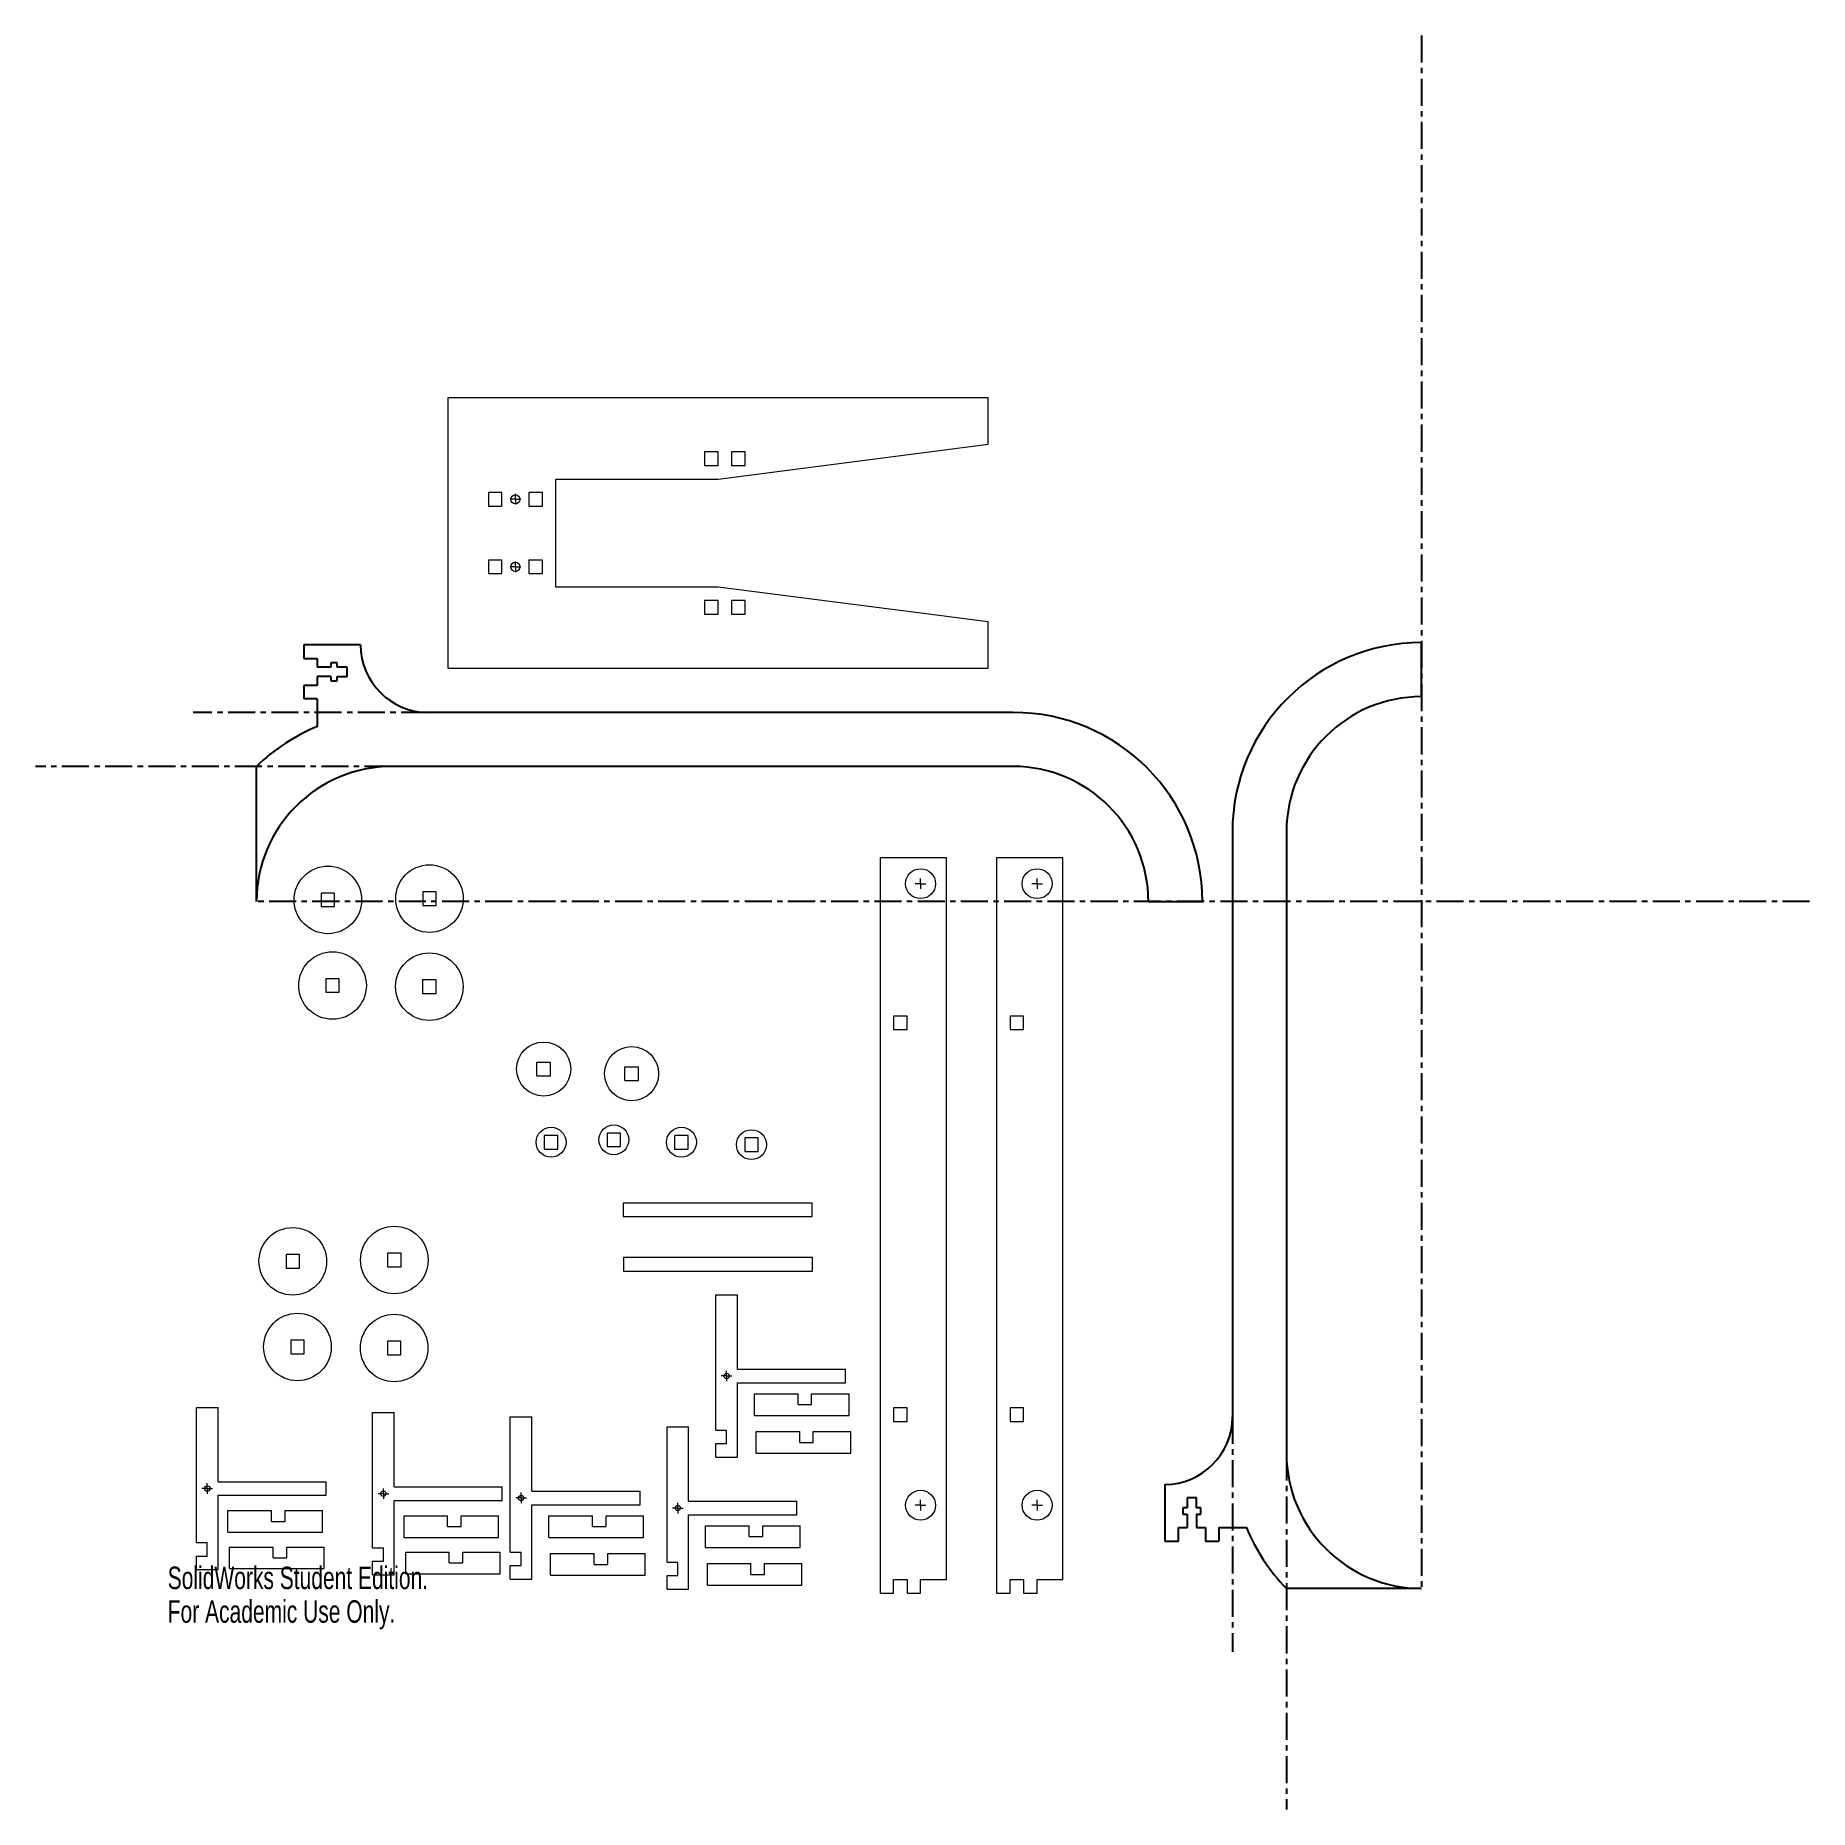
# Model space of a CAD drawing. Header units: millimetres. Extents: x -6.2 to 77.2, y -8.5 to 74.9.
import ezdxf

# ---------------------------------------------------------------- set-up
doc = ezdxf.new("R2010")
doc.units = ezdxf.units.MM
doc.linetypes.add('CENTERX2', pattern=[2.032, 1.27, -0.254, 0.254, -0.254])
doc.styles.add('SLDTEXTSTYLE0', font='TXT', dxfattribs={"width": 0.7})

# ---------------------------------------------------------------- blocks, each defined once
blk = doc.blocks.new('SW_CENTERMARKSYMBOL_0')
at = {"color": 0, "linetype": 'Continuous', "lineweight": 0}
for q in [(-0.25, 0), (0, 0.25), (0, -0.25), (0.25, 0)]:
    blk.add_line((0, 0), q, dxfattribs=at)
blk = doc.blocks.new('SW_CENTERMARKSYMBOL_1')
at = {"color": 0, "linetype": 'Continuous', "lineweight": 0}
for q in [(-0.25, 0), (0, 0.25), (0.25, 0), (0, -0.25)]:
    blk.add_line((0, 0), q, dxfattribs=at)
blk = doc.blocks.new('SW_CENTERMARKSYMBOL_2')
at = {"color": 0, "linetype": 'Continuous', "lineweight": 0}
for q in [(-0.25, 0), (0, 0.25), (0.25, 0), (0, -0.25)]:
    blk.add_line((0, 0), q, dxfattribs=at)
blk = doc.blocks.new('SW_CENTERMARKSYMBOL_3')
at = {"color": 0, "linetype": 'Continuous', "lineweight": 0}
for q in [(-0.25, 0), (0, 0.25), (0, -0.25), (0.25, 0)]:
    blk.add_line((0, 0), q, dxfattribs=at)
blk = doc.blocks.new('SW_CENTERMARKSYMBOL_4')
at = {"color": 0, "linetype": 'Continuous', "lineweight": 0}
for q in [(-0.25, 0), (0, 0.25), (0, -0.25), (0.25, 0)]:
    blk.add_line((0, 0), q, dxfattribs=at)
blk = doc.blocks.new('SW_CENTERMARKSYMBOL_5')
at = {"color": 0, "linetype": 'Continuous', "lineweight": 0}
for q in [(-0.25, 0), (0, 0.25), (0, -0.25), (0.25, 0)]:
    blk.add_line((0, 0), q, dxfattribs=at)
blk = doc.blocks.new('SW_CENTERMARKSYMBOL_6')
at = {"color": 0, "linetype": 'Continuous', "lineweight": 0}
for q in [(-0.25, 0), (0, 0.25), (0, -0.25), (0.25, 0)]:
    blk.add_line((0, 0), q, dxfattribs=at)
blk = doc.blocks.new('SW_CENTERMARKSYMBOL_7')
at = {"color": 0, "linetype": 'Continuous', "lineweight": 0}
for q in [(-0.25, 0), (0, 0.25), (0, -0.25), (0.25, 0)]:
    blk.add_line((0, 0), q, dxfattribs=at)
blk = doc.blocks.new('SW_CENTERMARKSYMBOL_8')
at = {"color": 0, "linetype": 'Continuous', "lineweight": 0}
for q in [(-0.25, 0), (0, 0.25), (0, -0.25), (0.25, 0)]:
    blk.add_line((0, 0), q, dxfattribs=at)
blk = doc.blocks.new('SW_CENTERMARKSYMBOL_9')
at = {"color": 0, "linetype": 'Continuous', "lineweight": 0}
for q in [(-0.25, 0), (0, 0.25), (0, -0.25), (0.25, 0)]:
    blk.add_line((0, 0), q, dxfattribs=at)
blk = doc.blocks.new('SW_CENTERMARKSYMBOL_10')
at = {"color": 0, "linetype": 'Continuous', "lineweight": 0}
for q in [(-0.25, 0), (0, 0.25), (0, -0.25), (0.25, 0)]:
    blk.add_line((0, 0), q, dxfattribs=at)

msp = doc.modelspace()

# ---------------------------------------------------------------- linework, layer by layer
at = {"color": 7, "linetype": 'CENTERX2'}
for p, q in [((58.924, 74.894), (58.924, 1.914)), ((12.239, 43.082), (1.202, 43.082)), ((10.525, 40.542), (-6.213, 40.542)), ((77.155, 34.192), (4.175, 34.192)), ((50.034, 9.979), (50.034, -1.059)), ((52.574, 8.264), (52.574, -8.474))]:
    msp.add_line(p, q, dxfattribs=at)
at = {"color": 7, "linetype": 'Continuous', "lineweight": 15}
for p, q in [((13.163, 57.861), (13.163, 45.161)), ((38.563, 57.861), (13.163, 57.861)), ((38.563, 55.691), (38.563, 57.861)), ((25.863, 55.321), (25.228, 55.321)), ((25.228, 55.321), (25.228, 54.686)), ((25.863, 54.051), (38.563, 55.691)), ((25.863, 54.686), (25.863, 55.321)), ((27.133, 55.321), (26.498, 55.321)), ((26.498, 55.321), (26.498, 54.686)), ((27.133, 54.686), (27.133, 55.321)), ((25.228, 54.686), (25.863, 54.686)), ((26.498, 54.686), (27.133, 54.686)), ((15.703, 53.416), (15.068, 53.416)), ((15.068, 53.416), (15.068, 52.781)), ((15.703, 52.781), (15.703, 53.416)), ((16.973, 53.416), (16.973, 52.781)), ((17.608, 53.416), (16.973, 53.416)), ((17.608, 52.781), (17.608, 53.416)), ((18.243, 54.051), (25.863, 54.051)), ((18.243, 48.971), (18.243, 54.051)), ((15.068, 52.781), (15.703, 52.781)), ((16.973, 52.781), (17.608, 52.781)), ((15.703, 50.241), (15.068, 50.241)), ((15.068, 50.241), (15.068, 49.606)), ((15.703, 49.606), (15.703, 50.241)), ((17.608, 50.241), (16.973, 50.241)), ((16.973, 50.241), (16.973, 49.606)), ((17.608, 49.606), (17.608, 50.241)), ((15.068, 49.606), (15.703, 49.606)), ((16.973, 49.606), (17.608, 49.606)), ((25.863, 48.971), (18.243, 48.971)), ((38.563, 47.332), (25.863, 48.971)), ((25.228, 48.336), (25.228, 47.701)), ((25.863, 48.336), (25.228, 48.336)), ((25.228, 47.701), (25.863, 47.701)), ((25.863, 47.701), (25.863, 48.336)), ((26.498, 48.336), (26.498, 47.701)), ((27.133, 48.336), (26.498, 48.336)), ((26.498, 47.701), (27.133, 47.701)), ((27.133, 47.701), (27.133, 48.336)), ((38.563, 45.161), (38.563, 47.332)), ((6.397, 46.257), (6.397, 45.622)), ((9.064, 46.257), (6.397, 46.257)), ((58.924, 43.824), (58.924, 46.364)), ((6.397, 45.622), (7.032, 45.622)), ((7.032, 45.622), (7.032, 45.203)), ((7.667, 45.203), (7.032, 45.203)), ((7.957, 45.407), (7.667, 45.407)), ((7.667, 45.407), (7.667, 45.203)), ((7.957, 45.203), (7.957, 45.407)), ((8.429, 45.203), (7.957, 45.203)), ((8.429, 44.771), (8.429, 45.203)), ((13.163, 45.161), (38.563, 45.161)), ((6.397, 44.352), (6.397, 43.717)), ((7.032, 44.352), (6.397, 44.352)), ((7.667, 44.771), (7.032, 44.771)), ((7.032, 44.771), (7.032, 44.352)), ((7.667, 44.771), (7.667, 44.567)), ((7.667, 44.567), (7.957, 44.567)), ((7.957, 44.567), (7.957, 44.771)), ((7.957, 44.771), (8.429, 44.771)), ((7.032, 43.717), (6.397, 43.717)), ((7.032, 43.717), (7.032, 42.421)), ((39.735, 43.082), (12.239, 43.082)), ((4.175, 34.192), (4.175, 40.542)), ((39.735, 40.542), (10.525, 40.542)), ((50.034, 37.474), (50.034, 9.979)), ((52.574, 37.474), (52.574, 8.264)), ((33.475, 36.246), (33.475, 1.697)), ((36.591, 36.246), (33.475, 36.246)), ((36.591, 2.332), (36.591, 36.246)), ((38.951, 36.246), (38.951, 1.697)), ((42.067, 36.246), (38.951, 36.246)), ((42.067, 2.332), (42.067, 36.246)), ((7.21, 34.59), (7.21, 33.955)), ((7.845, 34.59), (7.21, 34.59)), ((7.845, 33.955), (7.845, 34.59)), ((11.984, 34.652), (11.984, 34.017)), ((12.619, 34.652), (11.984, 34.652)), ((12.619, 34.017), (12.619, 34.652)), ((46.085, 34.192), (48.625, 34.192)), ((7.21, 33.955), (7.845, 33.955)), ((11.984, 34.017), (12.619, 34.017)), ((7.429, 30.566), (7.429, 29.931)), ((8.064, 30.566), (7.429, 30.566)), ((8.064, 29.931), (8.064, 30.566)), ((11.976, 30.515), (11.976, 29.88)), ((12.611, 30.515), (11.976, 30.515)), ((12.611, 29.88), (12.611, 30.515)), ((7.429, 29.931), (8.064, 29.931)), ((11.976, 29.88), (12.611, 29.88)), ((34.745, 28.814), (34.11, 28.814)), ((34.11, 28.814), (34.11, 28.179)), ((34.745, 28.179), (34.745, 28.814)), ((40.221, 28.814), (39.586, 28.814)), ((39.586, 28.814), (39.586, 28.179)), ((40.221, 28.179), (40.221, 28.814)), ((34.11, 28.179), (34.745, 28.179)), ((39.586, 28.179), (40.221, 28.179)), ((17.351, 26.641), (17.986, 26.641)), ((17.351, 26.006), (17.351, 26.641)), ((17.351, 26.006), (17.986, 26.006)), ((17.986, 26.006), (17.986, 26.641)), ((21.482, 26.423), (22.117, 26.423)), ((21.482, 25.788), (21.482, 26.423)), ((22.117, 25.788), (22.117, 26.423)), ((21.482, 25.788), (22.117, 25.788)), ((17.697, 23.201), (17.697, 22.566)), ((18.332, 23.201), (17.697, 23.201)), ((17.697, 22.566), (18.332, 22.566)), ((18.332, 22.566), (18.332, 23.201)), ((20.647, 23.314), (20.647, 22.679)), ((21.282, 23.314), (20.647, 23.314)), ((20.647, 22.679), (21.282, 22.679)), ((21.282, 22.679), (21.282, 23.314)), ((23.824, 23.201), (23.824, 22.566)), ((24.459, 23.201), (23.824, 23.201)), ((23.824, 23.201), (23.824, 22.566)), ((24.459, 23.201), (23.824, 23.201)), ((23.824, 22.566), (24.459, 22.566)), ((23.824, 22.566), (24.459, 22.566)), ((24.459, 22.566), (24.459, 23.201)), ((24.459, 22.566), (24.459, 23.201)), ((27.115, 23.087), (27.115, 22.452)), ((27.75, 23.087), (27.115, 23.087)), ((27.75, 22.452), (27.75, 23.087)), ((27.115, 22.452), (27.75, 22.452)), ((21.399, 20.024), (21.399, 19.389)), ((30.289, 20.024), (21.399, 20.024)), ((30.289, 19.389), (30.289, 20.024)), ((21.399, 19.389), (30.289, 19.389)), ((5.56, 17.606), (5.56, 16.971)), ((6.195, 17.606), (5.56, 17.606)), ((6.195, 16.971), (6.195, 17.606)), ((10.334, 17.668), (10.334, 17.033)), ((10.969, 17.668), (10.334, 17.668)), ((10.969, 17.033), (10.969, 17.668)), ((5.56, 16.971), (6.195, 16.971)), ((10.334, 17.033), (10.969, 17.033)), ((21.412, 17.463), (21.412, 16.828)), ((30.302, 17.463), (21.412, 17.463)), ((21.412, 16.828), (30.302, 16.828)), ((30.302, 16.828), (30.302, 17.463)), ((25.758, 15.709), (26.774, 15.709)), ((25.758, 9.359), (25.758, 15.709)), ((26.774, 12.217), (26.774, 15.709)), ((5.779, 13.582), (5.779, 12.947)), ((6.414, 13.582), (5.779, 13.582)), ((6.414, 12.947), (6.414, 13.582)), ((10.326, 13.531), (10.326, 12.896)), ((10.961, 13.531), (10.326, 13.531)), ((10.961, 12.896), (10.961, 13.531)), ((5.779, 12.947), (6.414, 12.947)), ((10.326, 12.896), (10.961, 12.896)), ((26.774, 12.217), (31.854, 12.217)), ((31.854, 11.582), (31.854, 12.217)), ((26.774, 11.582), (31.854, 11.582)), ((26.774, 8.089), (26.774, 11.582)), ((27.574, 10.047), (27.574, 11.063)), ((27.574, 11.063), (29.623, 11.063)), ((29.623, 10.555), (29.623, 11.063)), ((30.258, 10.555), (30.258, 11.063)), ((30.258, 11.063), (32.019, 11.063)), ((32.019, 10.047), (32.019, 11.063)), ((1.352, 10.42), (2.368, 10.42)), ((1.352, 4.07), (1.352, 10.42)), ((2.368, 6.928), (2.368, 10.42)), ((9.627, 10.179), (10.643, 10.179)), ((9.627, 3.829), (9.627, 10.179)), ((10.643, 6.687), (10.643, 10.179)), ((27.574, 10.047), (32.019, 10.047)), ((29.623, 10.555), (30.258, 10.555)), ((34.745, 10.399), (34.11, 10.399)), ((34.11, 10.399), (34.11, 9.764)), ((34.745, 9.764), (34.745, 10.399)), ((40.221, 10.399), (39.586, 10.399)), ((39.586, 10.399), (39.586, 9.764)), ((40.221, 9.764), (40.221, 10.399)), ((16.101, 9.977), (17.117, 9.977)), ((16.101, 3.627), (16.101, 9.977)), ((17.117, 6.484), (17.117, 9.977)), ((23.465, 9.505), (24.481, 9.505)), ((23.465, 3.155), (23.465, 9.505)), ((24.481, 6.012), (24.481, 9.505)), ((25.758, 9.359), (26.266, 9.359)), ((26.266, 8.724), (26.266, 9.359)), ((27.653, 8.269), (27.653, 9.285)), ((27.653, 9.285), (29.703, 9.285)), ((29.703, 8.777), (29.703, 9.285)), ((30.338, 8.777), (30.338, 9.285)), ((30.338, 9.285), (32.098, 9.285)), ((32.098, 8.269), (32.098, 9.285)), ((34.11, 9.764), (34.745, 9.764)), ((39.586, 9.764), (40.221, 9.764)), ((25.758, 8.089), (25.758, 8.724)), ((25.758, 8.724), (26.266, 8.724)), ((29.703, 8.777), (30.338, 8.777)), ((25.758, 8.089), (26.774, 8.089)), ((27.653, 8.269), (32.098, 8.269)), ((2.368, 6.928), (7.448, 6.928)), ((7.448, 6.293), (7.448, 6.928)), ((10.643, 6.687), (15.723, 6.687)), ((15.723, 6.052), (15.723, 6.687)), ((46.859, 6.804), (46.859, 4.137)), ((2.368, 6.293), (7.448, 6.293)), ((2.368, 2.8), (2.368, 6.293)), ((10.643, 6.052), (15.723, 6.052)), ((10.643, 2.559), (10.643, 6.052)), ((17.117, 6.484), (22.197, 6.484)), ((17.117, 5.849), (22.197, 5.849)), ((17.117, 2.357), (17.117, 5.849)), ((22.197, 5.849), (22.197, 6.484)), ((24.481, 6.012), (29.561, 6.012)), ((29.561, 5.377), (29.561, 6.012)), ((48.345, 6.169), (47.913, 6.169)), ((47.913, 6.169), (47.913, 5.697)), ((48.345, 5.697), (48.345, 6.169)), ((2.83, 4.555), (2.83, 5.571)), ((2.83, 5.571), (4.879, 5.571)), ((4.879, 5.063), (4.879, 5.571)), ((4.879, 5.063), (5.514, 5.063)), ((5.514, 5.063), (5.514, 5.571)), ((5.514, 5.571), (7.275, 5.571)), ((7.275, 4.555), (7.275, 5.571)), ((11.105, 4.314), (11.105, 5.33)), ((11.105, 5.33), (13.154, 5.33)), ((13.154, 4.822), (13.154, 5.33)), ((13.789, 4.822), (13.789, 5.33)), ((13.789, 5.33), (15.55, 5.33)), ((15.55, 4.314), (15.55, 5.33)), ((17.917, 4.314), (17.917, 5.33)), ((17.917, 5.33), (19.966, 5.33)), ((19.966, 4.822), (19.966, 5.33)), ((20.601, 4.822), (20.601, 5.33)), ((20.601, 5.33), (22.362, 5.33)), ((22.362, 4.314), (22.362, 5.33)), ((24.481, 5.377), (29.561, 5.377)), ((24.481, 1.885), (24.481, 5.377)), ((47.913, 5.697), (47.709, 5.697)), ((47.709, 5.697), (47.709, 5.407)), ((47.709, 5.407), (47.913, 5.407)), ((47.913, 5.407), (47.913, 4.772)), ((48.549, 5.697), (48.345, 5.697)), ((48.345, 5.407), (48.345, 4.772)), ((48.345, 5.407), (48.549, 5.407)), ((48.549, 5.407), (48.549, 5.697)), ((2.83, 4.555), (7.275, 4.555)), ((11.105, 4.314), (15.55, 4.314)), ((13.154, 4.822), (13.789, 4.822)), ((17.917, 4.314), (22.362, 4.314)), ((19.966, 4.822), (20.601, 4.822)), ((25.281, 3.842), (25.281, 4.858)), ((25.281, 4.858), (27.33, 4.858)), ((27.33, 4.35), (27.33, 4.858)), ((27.33, 4.35), (27.965, 4.35)), ((27.965, 4.35), (27.965, 4.858)), ((27.965, 4.858), (29.726, 4.858)), ((29.726, 3.842), (29.726, 4.858)), ((47.494, 4.772), (47.913, 4.772)), ((47.494, 4.137), (47.494, 4.772)), ((48.345, 4.772), (48.764, 4.772)), ((48.764, 4.772), (48.764, 4.137)), ((49.399, 4.772), (50.695, 4.772)), ((49.399, 4.772), (49.399, 4.137)), ((1.352, 4.07), (1.86, 4.07)), ((1.352, 2.8), (1.352, 3.435)), ((1.352, 3.435), (1.86, 3.435)), ((1.86, 3.435), (1.86, 4.07)), ((2.91, 2.845), (2.91, 3.861)), ((2.91, 3.861), (4.959, 3.861)), ((4.959, 3.353), (4.959, 3.861)), ((4.959, 3.353), (5.594, 3.353)), ((5.594, 3.353), (5.594, 3.861)), ((5.594, 3.861), (7.355, 3.861)), ((7.355, 2.845), (7.355, 3.861)), ((9.627, 3.829), (10.135, 3.829)), ((10.135, 3.194), (10.135, 3.829)), ((11.185, 2.604), (11.185, 3.62)), ((11.185, 3.62), (13.234, 3.62)), ((13.234, 3.112), (13.234, 3.62)), ((13.869, 3.112), (13.869, 3.62)), ((13.869, 3.62), (15.63, 3.62)), ((15.63, 2.604), (15.63, 3.62)), ((16.101, 3.627), (16.609, 3.627)), ((16.609, 2.992), (16.609, 3.627)), ((17.996, 2.537), (17.996, 3.553)), ((17.996, 3.553), (20.045, 3.553)), ((20.045, 3.045), (20.045, 3.553)), ((20.68, 3.045), (20.68, 3.553)), ((20.68, 3.553), (22.441, 3.553)), ((22.441, 2.537), (22.441, 3.553)), ((25.281, 3.842), (29.726, 3.842)), ((46.859, 4.137), (47.494, 4.137)), ((48.764, 4.137), (49.399, 4.137)), ((1.352, 2.8), (2.368, 2.8)), ((2.91, 2.845), (7.355, 2.845)), ((9.627, 2.559), (9.627, 3.194)), ((9.627, 3.194), (10.135, 3.194)), ((9.627, 2.559), (10.643, 2.559)), ((11.185, 2.604), (15.63, 2.604)), ((13.234, 3.112), (13.869, 3.112)), ((16.101, 2.357), (16.101, 2.992)), ((16.101, 2.992), (16.609, 2.992)), ((17.996, 2.537), (22.441, 2.537)), ((20.045, 3.045), (20.68, 3.045)), ((23.465, 3.155), (23.973, 3.155)), ((23.465, 1.885), (23.465, 2.52)), ((23.465, 2.52), (23.973, 2.52)), ((23.973, 2.52), (23.973, 3.155)), ((25.36, 2.065), (25.36, 3.081)), ((25.36, 3.081), (27.41, 3.081)), ((27.41, 2.573), (27.41, 3.081)), ((27.41, 2.573), (28.045, 2.573)), ((28.045, 2.573), (28.045, 3.081)), ((28.045, 3.081), (29.805, 3.081)), ((29.805, 2.065), (29.805, 3.081)), ((16.101, 2.357), (17.117, 2.357)), ((23.465, 1.885), (24.481, 1.885)), ((25.36, 2.065), (29.805, 2.065)), ((33.475, 1.697), (34.11, 1.697)), ((34.11, 2.332), (34.745, 2.332)), ((34.11, 1.697), (34.11, 2.332)), ((34.745, 2.332), (34.745, 1.697)), ((34.745, 1.697), (35.38, 1.697)), ((35.38, 2.332), (36.591, 2.332)), ((35.38, 1.697), (35.38, 2.332)), ((38.951, 1.697), (39.586, 1.697)), ((39.586, 2.332), (40.221, 2.332)), ((39.586, 1.697), (39.586, 2.332)), ((40.221, 2.332), (40.221, 1.697)), ((40.221, 1.697), (40.856, 1.697)), ((40.856, 2.332), (42.067, 2.332)), ((40.856, 1.697), (40.856, 2.332)), ((58.924, 1.914), (52.574, 1.914))]:
    msp.add_line(p, q, dxfattribs=at)
at = {"color": 7, "linetype": 'Continuous'}
for p, q in [((9.064, 46.257), (6.397, 46.257)), ((6.397, 46.257), (6.397, 45.622)), ((58.924, 43.824), (58.924, 46.364)), ((6.397, 45.622), (7.032, 45.622)), ((7.032, 45.622), (7.032, 45.203)), ((7.667, 45.203), (7.032, 45.203)), ((7.957, 45.407), (7.667, 45.407)), ((7.667, 45.407), (7.667, 45.203)), ((7.957, 45.203), (7.957, 45.407)), ((8.429, 45.203), (7.957, 45.203)), ((8.429, 44.771), (8.429, 45.203)), ((6.397, 44.352), (6.397, 43.717)), ((7.032, 44.352), (6.397, 44.352)), ((7.032, 44.771), (7.032, 44.352)), ((7.667, 44.771), (7.032, 44.771)), ((7.667, 44.771), (7.667, 44.567)), ((7.667, 44.567), (7.957, 44.567)), ((7.957, 44.771), (8.429, 44.771)), ((7.957, 44.567), (7.957, 44.771)), ((7.032, 43.717), (6.397, 43.717)), ((7.032, 43.717), (7.032, 42.421)), ((39.735, 43.082), (12.239, 43.082)), ((4.175, 34.192), (4.175, 40.542)), ((39.735, 40.542), (10.525, 40.542)), ((50.034, 37.474), (50.034, 9.979)), ((52.574, 37.474), (52.574, 8.264)), ((46.085, 34.192), (48.625, 34.192)), ((46.859, 6.804), (46.859, 4.137)), ((48.345, 6.169), (47.913, 6.169)), ((47.913, 6.169), (47.913, 5.697)), ((48.345, 5.697), (48.345, 6.169)), ((47.709, 5.697), (47.709, 5.407)), ((47.913, 5.697), (47.709, 5.697)), ((47.709, 5.407), (47.913, 5.407)), ((47.913, 5.407), (47.913, 4.772)), ((48.549, 5.697), (48.345, 5.697)), ((48.345, 5.407), (48.345, 4.772)), ((48.345, 5.407), (48.549, 5.407)), ((48.549, 5.407), (48.549, 5.697)), ((47.494, 4.772), (47.913, 4.772)), ((47.494, 4.137), (47.494, 4.772)), ((48.345, 4.772), (48.764, 4.772)), ((48.764, 4.772), (48.764, 4.137)), ((49.399, 4.772), (50.695, 4.772)), ((49.399, 4.772), (49.399, 4.137)), ((46.859, 4.137), (47.494, 4.137)), ((48.764, 4.137), (49.399, 4.137)), ((58.924, 1.914), (52.574, 1.914))]:
    msp.add_line(p, q, dxfattribs=at)
at = {"color": 7, "linetype": 'Continuous', "lineweight": 15}
for centre, radius in [((16.338, 53.099), 0.216), ((16.338, 49.924), 0.216), ((7.528, 34.272), 1.587), ((12.301, 34.334), 1.587), ((35.38, 35.035), 0.703), ((40.856, 35.035), 0.703), ((7.747, 30.248), 1.588), ((12.294, 30.197), 1.588), ((17.669, 26.323), 1.27), ((21.799, 26.106), 1.27), ((18.015, 22.883), 0.703), ((20.965, 22.997), 0.703), ((24.142, 22.883), 0.703), ((24.142, 22.883), 0.703), ((27.432, 22.77), 0.703), ((5.877, 17.288), 1.587), ((10.651, 17.351), 1.587), ((6.097, 13.264), 1.587), ((10.643, 13.213), 1.587), ((26.266, 11.899), 0.127), ((1.86, 6.61), 0.127), ((10.135, 6.369), 0.127), ((16.609, 6.167), 0.127), ((35.38, 5.825), 0.703), ((40.856, 5.825), 0.703), ((23.973, 5.695), 0.127)]:
    msp.add_circle(centre, radius, dxfattribs=at)
at = {"color": 7, "linetype": 'Continuous'}
for centre, radius, start, end in [((12.239, 46.257), 3.175, 180, 270), ((58.924, 37.474), 8.89, 90, 180), ((58.924, 37.474), 6.35, 90, 180), ((39.735, 34.192), 8.89, 0, 90), ((10.397, 34.192), 8.89, 112.2362, 134.41531), ((10.525, 34.192), 6.35, 90, 180), ((39.735, 34.192), 6.35, 0, 90), ((46.859, 9.979), 3.175, 270, 0), ((58.924, 8.264), 6.35, 180, 270), ((58.924, 8.136), 8.89, 202.2362, 224.41531)]:
    msp.add_arc(centre, radius, start, end, dxfattribs=at)
at = {"color": 7, "linetype": 'Continuous', "lineweight": 15}
for centre, radius, start, end in [((12.239, 46.257), 3.175, 180, 270), ((58.924, 37.474), 8.89, 90, 180), ((58.924, 37.474), 6.35, 90, 180), ((39.735, 34.192), 8.89, 0, 90), ((10.397, 34.192), 8.89, 112.2362, 134.41531), ((10.525, 34.192), 6.35, 90, 180), ((39.735, 34.192), 6.35, 0, 90), ((46.859, 9.979), 3.175, 270, 0), ((58.924, 8.264), 6.35, 180, 270), ((58.924, 8.136), 8.89, 202.2362, 224.41531)]:
    msp.add_arc(centre, radius, start, end, dxfattribs=at)

# ---------------------------------------------------------------- block references
at = {"color": 7, "linetype": 'Continuous', "lineweight": 0}
for name, p in [('SW_CENTERMARKSYMBOL_1', (16.338, 53.099)), ('SW_CENTERMARKSYMBOL_2', (16.338, 49.924)), ('SW_CENTERMARKSYMBOL_4', (35.38, 35.035)), ('SW_CENTERMARKSYMBOL_6', (40.856, 35.035)), ('SW_CENTERMARKSYMBOL_10', (26.266, 11.899)), ('SW_CENTERMARKSYMBOL_0', (1.86, 6.61)), ('SW_CENTERMARKSYMBOL_7', (10.135, 6.369)), ('SW_CENTERMARKSYMBOL_8', (16.609, 6.167)), ('SW_CENTERMARKSYMBOL_9', (23.973, 5.695)), ('SW_CENTERMARKSYMBOL_3', (35.38, 5.825)), ('SW_CENTERMARKSYMBOL_5', (40.856, 5.825))]:
    msp.add_blockref(name, p, dxfattribs=at)

# ---------------------------------------------------------------- texts
at = {"color": 7, "linetype": 'Continuous', "char_height": 1.05461, "attachment_point": 1, "style": 'SLDTEXTSTYLE0'}
for s, insert in [('SolidWorks Student Edition.', (0, 2.941)), ('For Academic Use Only.', (0, 1.359))]:
    msp.add_mtext(s, dxfattribs=dict(at, insert=insert))

doc.saveas('drawing.dxf')
